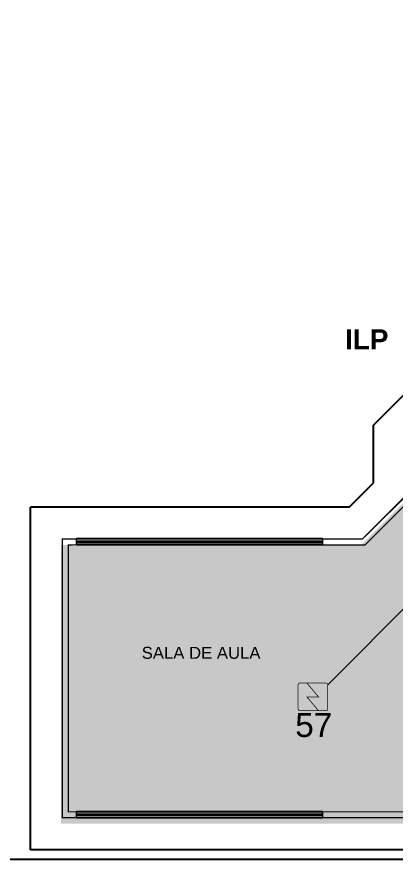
# Model space of a CAD drawing. Header units: metres. Extents: x -331 to 2982, y 362 to 2539.
# Drawn here: x 744.93 to 754.46, y 957.06 to 978.21 of the extents above; entities that cross this region are included whole.
import ezdxf

# ---------------------------------------------------------------- set-up
doc = ezdxf.new("R2010")
doc.units = ezdxf.units.M
doc.layers.get('0').update_dxf_attribs({"color": 251})
for name, color, linetype in [('72_EGR_BASE_PRIMITIVE', 7, 'Continuous'), ('DET. FUMAÇA', 1, 'Continuous'), ('Div', 251, 'Continuous'), ('Pis', 251, 'Continuous')]:
    doc.layers.add(name, color=color, linetype=linetype)
doc.layers.add('_salas', color=251, linetype='Continuous', plot=False)
doc.styles.add('X3G_ENTITY_1416CC73', font='arial.ttf', dxfattribs={"height": 0.6})
doc.styles.add('X3G_ENTITY_1420A11E', font='arialbd.ttf', dxfattribs={"height": 0.5})
doc.styles.add('X3G_ENTITY_14212E3A', font='arial.ttf', dxfattribs={"height": 0.3})

# ---------------------------------------------------------------- blocks, each defined once
blk = doc.blocks.new('Detector de fumaça')
at = {"layer": 'DET. FUMAÇA', "linetype": 'Continuous', "lineweight": 15, "const_width": 0.01870277497772515}
blk.add_lwpolyline([(774.59948291868, 539.8157648447526), (775.2490596285452, 539.8157648447526, -0.414213562373095), (775.2958165659895, 539.7690079073084), (775.2958165659895, 539.1669315525518, -0.414213562373095), (775.2490596285452, 539.1201746151075), (774.59948291868, 539.1201746151075, -0.414213562373095), (774.5527259812357, 539.1669315525518), (774.5527259812357, 539.7690079073084, -0.414213562373095)], format="xyb", close=True, dxfattribs=at)
blk.add_lwpolyline([(774.7729620717275, 539.8157648447526), (775.0644559117889, 539.46796972993), (774.7729620717275, 539.46796972993), (775.0644559117889, 539.1201746151075)], dxfattribs=at)

msp = doc.modelspace()

# ---------------------------------------------------------------- hatches: boundary and pattern name
at = {"layer": '_salas', "transparency": 33554559}
h = msp.add_hatch(color=256, dxfattribs=at)
h.dxf.hatch_style = 1
h.paths.add_polyline_path([(754.6557847317633, 966.027428025678), (753.5793437221043, 964.9509870160172), (746.0463909884272, 964.9509870160163), (746.0463909884245, 957.9509870160199), (757.1463909884249, 957.9509870160199), (757.1463909884249, 959.0856127069336), (760.9463909884223, 959.0856127069336), (760.946390988425, 960.7795466897622), (763.3075831233416, 963.1407388246743), (765.0015171061602, 963.1407388246761), (765.0015171061611, 966.9407388246753), (766.136142797074, 966.9407388246772), (766.1361427970694, 978.0412129599761), (759.136142797074, 978.0412129599697), (759.136142797074, 970.5077860909922), (758.059701787415, 969.4313450813323), (756.580499025991, 969.4313450813314), (754.6557847317697, 967.4783465158488)])

# ---------------------------------------------------------------- linework, layer by layer
at = {"lineweight": 0}
msp.add_lwpolyline([(746.0788117807344, 958.10098701602), (746.0788117807372, 965.1009870160163), (753.6117645144143, 965.1009870160173), (754.6882055240733, 966.1774280256781), (754.6882055240796, 967.6283465158489), (756.612919818301, 969.5813450813315), (758.0921225797249, 969.5813450813324), (759.1685635893839, 970.6577860909923), (759.1685635893839, 978.1912129599698), (766.1685635893793, 978.1912129599762), (766.1685635893839, 967.0907388246773), (765.0339378984711, 967.0907388246754), (765.0339378984702, 963.2907388246762), (763.3400039156516, 963.2907388246743), (760.978811780735, 960.9295466897623), (760.9788117807323, 959.2356127069337), (757.1788117807348, 959.2356127069337), (757.1788117807348, 958.10098701602)], close=True, dxfattribs=at)
at = {"layer": '72_EGR_BASE_PRIMITIVE', "color": 230, "true_color": 0xff007f}
msp.add_line((735.572021484375, 957.0637817382812), (767.0402221679688, 957.0699462890597), dxfattribs=at)
at = {"layer": 'Div', "color": 150, "linetype": 'Continuous', "lineweight": 0}
msp.add_line((752.73878788144, 961.4381677177267), (762.4714697770501, 971.2272848686122), dxfattribs=at)
at = {"layer": 'Pis'}
for p, q in [((753.8882055240767, 967.9597173657587), (756.3098332396496, 970.3813450813352)), ((753.8882055240749, 966.5087988755797), (753.8882055240767, 967.9597173657587)), ((753.2803936645162, 965.900987016021), (753.8882055240749, 966.5087988755797)), ((745.278811780737, 957.3009870160251), (745.2788117807415, 965.900987016021)), ((753.2803936645162, 965.900987016021), (745.2788117807415, 965.900987016021)), ((752.6117645144179, 965.100987016019), (746.4283376454389, 965.1009870160135)), ((752.6117645144179, 965.0359870160189), (746.4283376454389, 965.0359870160135)), ((752.6117645144179, 965.0159870160103), (746.4283376454389, 965.0159870160157)), ((752.6117645144179, 964.9509870160193), (746.4283376454389, 964.9509870160157)), ((752.6117645144152, 958.2509870160222), (746.4283376454362, 958.2509870160295)), ((752.6117645144179, 958.1859870160358), (746.4283376454389, 958.1859870160304)), ((752.6117645144179, 958.1659870160272), (746.4283376454389, 958.1659870160327)), ((752.6117645144152, 958.1009870160208), (746.4283376454362, 958.1009870160308)), ((757.9788117807386, 957.3009870160233), (745.278811780737, 957.3009870160251))]:
    msp.add_line(p, q, dxfattribs=at)
at = {"layer": 'Pis', "const_width": 0.03}
for points in [[(746.0788117807344, 958.1009870160201), (746.0788117807372, 965.1009870160165), (753.6117645144143, 965.1009870160174), (754.6882055240733, 966.1774280256782), (754.6882055240796, 967.628346515849), (756.612919818301, 969.5813450813316), (758.0921225797249, 969.5813450813325), (759.1685635893839, 970.6577860909924), (759.1685635893839, 978.1912129599698), (766.1685635893793, 978.1912129599762), (766.1685635893839, 967.0907388246774), (765.0339378984711, 967.0907388246756), (765.0339378984702, 963.2907388246763), (763.3400039156516, 963.2907388246745), (760.978811780735, 960.9295466897624), (760.9788117807323, 959.2356127069338), (757.1788117807348, 959.2356127069338), (757.1788117807348, 958.1009870160201)], [(754.7632055240767, 966.040295991322), (755.2794348798086, 965.5240666355874), (755.3855008969861, 965.6301326527639), (754.8382055240756, 966.1774280256807), (754.8382055240929, 966.3774280256723), (754.6882055240778, 966.3774280256732), (754.688205524076, 966.1774280256816), (753.611764514417, 965.1009870160208), (752.6117645144179, 965.100987016019), (752.6117645144188, 964.9509870160184), (753.6738965487714, 964.9509870160193)], [(746.2288117807395, 964.950987016023), (746.4283376454398, 964.9509870160157), (746.4283376454389, 965.1009870160135), (746.0788117807399, 965.100987016019), (746.0788117807372, 958.1009870160235), (746.4283376454352, 958.1009870160235), (746.4283376454352, 958.2509870160231), (746.2288117807395, 958.2509870160231)], [(757.8788117807273, 959.3856127069423), (757.1788117807375, 959.3856127069369), (757.1788117807357, 959.4856127069372), (757.0288117807388, 959.4856127069381), (757.028811780737, 958.2509870160213), (752.6117645144152, 958.2509870160222), (752.6117645144152, 958.1009870160235), (757.1788117807375, 958.1009870160235), (757.1788117807375, 959.2356127069372), (757.8788117807273, 959.2356127069336)]]:
    msp.add_lwpolyline(points, close=True, dxfattribs=at)

# ---------------------------------------------------------------- block references
at = {"layer": 'DET. FUMAÇA', "linetype": 'Continuous', "lineweight": 0}
msp.add_blockref('Detector de fumaça', (-22.55702868454955, 421.6691598104184), dxfattribs=at)

# ---------------------------------------------------------------- texts
at = {"layer": 'Div', "color": 5, "linetype": 'Continuous', "lineweight": 0, "true_color": 0x0000ff, "insert": (751.9225288006447, 960.7305709343501), "char_height": 0.6, "attachment_point": 1, "style": 'X3G_ENTITY_1416CC73'}
msp.add_mtext_dynamic_manual_height_columns('57', width=13.3188035564217, gutter_width=2.5, heights=[0], dxfattribs=at)
at = {"layer": 'Pis', "style": 'X3G_ENTITY_14212E3A'}
msp.add_text('SALA DE AULA', height=0.3, dxfattribs=at).set_placement((748.0690940571208, 962.0927515249444))
at = {"layer": 'Pis', "insert": (753.1776333338296, 970.3623966722982, -0.0001185944231109903), "char_height": 0.5, "width": 1.258110830311352, "attachment_point": 1, "style": 'X3G_ENTITY_1420A11E'}
msp.add_mtext('ILP ', dxfattribs=at)

doc.saveas('drawing.dxf')
